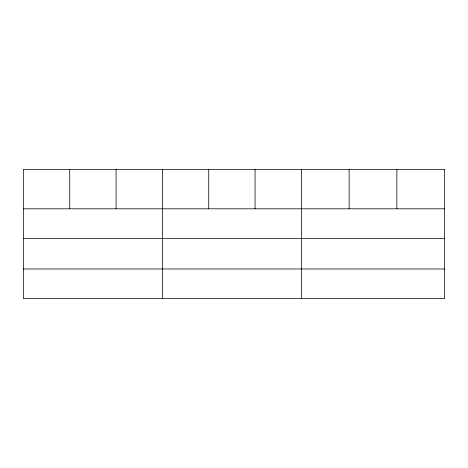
<?xml version="1.0" encoding="UTF-8"?>
<svg xmlns="http://www.w3.org/2000/svg" width="468" height="468" viewBox="0 0 468 468"><rect width="100%" height="100%" fill="white"/><g stroke="black" fill="none" stroke-linecap="round" stroke-linejoin="round"><path stroke-width="0.7" d="M23.4 208.81L444.6 208.81M23.4 238.44L444.6 238.44M23.4 268.971L444.6 268.971M396.864 169.398L396.864 208.81M349.128 169.398L349.128 208.81M301.392 169.398L301.392 298.602M255.06 169.398L255.06 208.81M208.728 169.398L208.728 208.81M162.396 169.398L162.396 298.602M116.064 169.398L116.064 208.81M69.732 169.398L69.732 208.81M444.6 169.398L23.4 169.398L23.4 298.602L444.6 298.602L444.6 169.398"/></g></svg>
